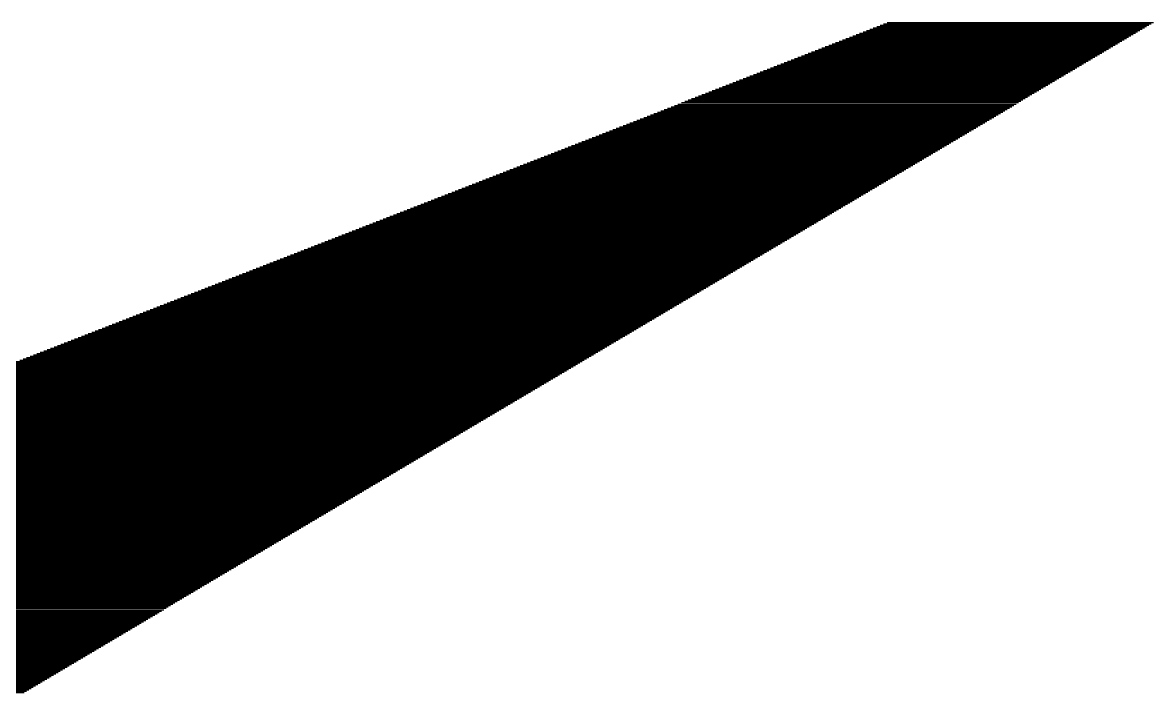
# Model space of a CAD drawing. Header units: inches. Extents: x 0 to 5400, y 0 to 3454.
# Drawn here: x 3396.79 to 3422.22, y 883.19 to 898.25 of the extents above; entities that cross this region are included whole.
import ezdxf

# ---------------------------------------------------------------- set-up
doc = ezdxf.new("R2010")
doc.units = ezdxf.units.IN
doc.header["$MEASUREMENT"] = 0
doc.layers.add('SHEET', color=4, linetype='Continuous')

msp = doc.modelspace()

# ---------------------------------------------------------------- linework, layer by layer
at = {"layer": 'SHEET', "color": 4, "linetype": 'Continuous', "flags": 128}
for points in [[(3416.074, 898.187), (3422.115, 898.187)], [(3416.151, 898.217), (3422.166, 898.217)], [(3416.228, 898.247), (3422.217, 898.247)], [(3415.381, 897.917), (3421.66, 897.917)], [(3415.458, 897.947), (3421.711, 897.947)], [(3415.535, 897.977), (3421.761, 897.977)], [(3415.612, 898.007), (3421.812, 898.007)], [(3415.689, 898.037), (3421.863, 898.037)], [(3415.766, 898.067), (3421.913, 898.067)], [(3415.843, 898.097), (3421.964, 898.097)], [(3415.92, 898.127), (3422.014, 898.127)], [(3415.997, 898.157), (3422.065, 898.157)], [(3414.764, 897.677), (3421.256, 897.677)], [(3414.841, 897.707), (3421.306, 897.707)], [(3414.918, 897.737), (3421.357, 897.737)], [(3414.995, 897.767), (3421.408, 897.767)], [(3415.072, 897.797), (3421.458, 897.797)], [(3415.149, 897.827), (3421.509, 897.827)], [(3415.227, 897.857), (3421.559, 897.857)], [(3415.304, 897.887), (3421.61, 897.887)], [(3414.071, 897.407), (3420.801, 897.407)], [(3414.148, 897.437), (3420.851, 897.437)], [(3414.225, 897.467), (3420.902, 897.467)], [(3414.302, 897.497), (3420.952, 897.497)], [(3414.379, 897.527), (3421.003, 897.527)], [(3414.456, 897.557), (3421.054, 897.557)], [(3414.533, 897.587), (3421.104, 897.587)], [(3414.61, 897.617), (3421.155, 897.617)], [(3414.687, 897.647), (3421.205, 897.647)], [(3413.454, 897.167), (3420.396, 897.167)], [(3413.531, 897.197), (3420.447, 897.197)], [(3413.608, 897.227), (3420.497, 897.227)], [(3413.685, 897.257), (3420.548, 897.257)], [(3413.762, 897.287), (3420.598, 897.287)], [(3413.839, 897.317), (3420.649, 897.317)], [(3413.916, 897.347), (3420.7, 897.347)], [(3413.993, 897.377), (3420.75, 897.377)], [(3412.76, 896.897), (3419.941, 896.897)], [(3412.837, 896.927), (3419.992, 896.927)], [(3412.914, 896.957), (3420.042, 896.957)], [(3412.992, 896.987), (3420.093, 896.987)], [(3413.069, 897.017), (3420.143, 897.017)], [(3413.146, 897.047), (3420.194, 897.047)], [(3413.223, 897.077), (3420.244, 897.077)], [(3413.3, 897.107), (3420.295, 897.107)], [(3413.377, 897.137), (3420.346, 897.137)], [(3412.144, 896.657), (3419.537, 896.657)], [(3412.221, 896.687), (3419.587, 896.687)], [(3412.298, 896.717), (3419.638, 896.717)], [(3412.375, 896.747), (3419.688, 896.747)], [(3412.452, 896.777), (3419.739, 896.777)], [(3412.529, 896.807), (3419.789, 896.807)], [(3412.606, 896.837), (3419.84, 896.837)], [(3412.683, 896.867), (3419.891, 896.867)], [(3411.527, 896.417), (3419.132, 896.417)], [(3411.604, 896.447), (3419.183, 896.447)], [(3411.681, 896.477), (3419.233, 896.477)], [(3411.758, 896.507), (3419.284, 896.507)], [(3411.836, 896.537), (3419.334, 896.537)], [(3411.913, 896.567), (3419.385, 896.567)], [(3411.99, 896.597), (3419.435, 896.597)], [(3412.067, 896.627), (3419.486, 896.627)], [(3410.834, 896.147), (3418.677, 896.147)], [(3410.911, 896.177), (3418.727, 896.177)], [(3410.988, 896.207), (3418.778, 896.207)], [(3411.065, 896.237), (3418.829, 896.237)], [(3411.142, 896.267), (3418.879, 896.267)], [(3411.219, 896.297), (3418.93, 896.297)], [(3411.296, 896.327), (3418.98, 896.327)], [(3411.373, 896.357), (3419.031, 896.357)], [(3411.45, 896.387), (3419.081, 896.387)], [(3410.217, 895.907), (3418.272, 895.907)], [(3410.294, 895.937), (3418.323, 895.937)], [(3410.371, 895.967), (3418.374, 895.967)], [(3410.448, 895.997), (3418.424, 895.997)], [(3410.525, 896.027), (3418.475, 896.027)], [(3410.602, 896.057), (3418.525, 896.057)], [(3410.679, 896.087), (3418.576, 896.087)], [(3410.757, 896.117), (3418.626, 896.117)], [(3409.523, 895.637), (3417.817, 895.637)], [(3409.601, 895.667), (3417.868, 895.667)], [(3409.678, 895.697), (3417.918, 895.697)], [(3409.755, 895.727), (3417.969, 895.727)], [(3409.832, 895.757), (3418.02, 895.757)], [(3409.909, 895.787), (3418.07, 895.787)], [(3409.986, 895.817), (3418.121, 895.817)], [(3410.063, 895.847), (3418.171, 895.847)], [(3410.14, 895.877), (3418.222, 895.877)], [(3408.907, 895.397), (3417.413, 895.397)], [(3408.984, 895.427), (3417.463, 895.427)], [(3409.061, 895.457), (3417.514, 895.457)], [(3409.138, 895.487), (3417.564, 895.487)], [(3409.215, 895.517), (3417.615, 895.517)], [(3409.292, 895.547), (3417.666, 895.547)], [(3409.369, 895.577), (3417.716, 895.577)], [(3409.446, 895.607), (3417.767, 895.607)], [(3408.213, 895.127), (3416.958, 895.127)], [(3408.29, 895.157), (3417.008, 895.157)], [(3408.367, 895.187), (3417.059, 895.187)], [(3408.444, 895.217), (3417.109, 895.217)], [(3408.522, 895.247), (3417.16, 895.247)], [(3408.599, 895.277), (3417.21, 895.277)], [(3408.676, 895.307), (3417.261, 895.307)], [(3408.753, 895.337), (3417.312, 895.337)], [(3408.83, 895.367), (3417.362, 895.367)], [(3407.597, 894.887), (3416.553, 894.887)], [(3407.674, 894.917), (3416.604, 894.917)], [(3407.751, 894.947), (3416.654, 894.947)], [(3407.828, 894.977), (3416.705, 894.977)], [(3407.905, 895.007), (3416.755, 895.007)], [(3407.982, 895.037), (3416.806, 895.037)], [(3408.059, 895.067), (3416.857, 895.067)], [(3408.136, 895.097), (3416.907, 895.097)], [(3406.903, 894.617), (3416.098, 894.617)], [(3406.98, 894.647), (3416.149, 894.647)], [(3407.057, 894.677), (3416.199, 894.677)], [(3407.134, 894.707), (3416.25, 894.707)], [(3407.211, 894.737), (3416.3, 894.737)], [(3407.288, 894.767), (3416.351, 894.767)], [(3407.366, 894.797), (3416.401, 894.797)], [(3407.443, 894.827), (3416.452, 894.827)], [(3407.52, 894.857), (3416.503, 894.857)], [(3406.287, 894.377), (3415.693, 894.377)], [(3406.364, 894.407), (3415.744, 894.407)], [(3406.441, 894.437), (3415.795, 894.437)], [(3406.518, 894.467), (3415.845, 894.467)], [(3406.595, 894.497), (3415.896, 894.497)], [(3406.672, 894.527), (3415.946, 894.527)], [(3406.749, 894.557), (3415.997, 894.557)], [(3406.826, 894.587), (3416.047, 894.587)], [(3405.593, 894.107), (3415.238, 894.107)], [(3405.67, 894.137), (3415.289, 894.137)], [(3405.747, 894.167), (3415.34, 894.167)], [(3405.824, 894.197), (3415.39, 894.197)], [(3405.901, 894.227), (3415.441, 894.227)], [(3405.978, 894.257), (3415.491, 894.257)], [(3406.055, 894.287), (3415.542, 894.287)], [(3406.132, 894.317), (3415.592, 894.317)], [(3406.209, 894.347), (3415.643, 894.347)], [(3404.976, 893.867), (3414.834, 893.867)], [(3405.053, 893.897), (3414.884, 893.897)], [(3405.131, 893.927), (3414.935, 893.927)], [(3405.208, 893.957), (3414.986, 893.957)], [(3405.285, 893.987), (3415.036, 893.987)], [(3405.362, 894.017), (3415.087, 894.017)], [(3405.439, 894.047), (3415.137, 894.047)], [(3405.516, 894.077), (3415.188, 894.077)], [(3404.283, 893.597), (3414.379, 893.597)], [(3404.36, 893.627), (3414.429, 893.627)], [(3404.437, 893.657), (3414.48, 893.657)], [(3404.514, 893.687), (3414.53, 893.687)], [(3404.591, 893.717), (3414.581, 893.717)], [(3404.668, 893.747), (3414.632, 893.747)], [(3404.745, 893.777), (3414.682, 893.777)], [(3404.822, 893.807), (3414.733, 893.807)], [(3404.899, 893.837), (3414.783, 893.837)], [(3403.666, 893.357), (3413.974, 893.357)], [(3403.743, 893.387), (3414.025, 893.387)], [(3403.82, 893.417), (3414.075, 893.417)], [(3403.897, 893.447), (3414.126, 893.447)], [(3403.974, 893.477), (3414.176, 893.477)], [(3404.052, 893.507), (3414.227, 893.507)], [(3404.129, 893.537), (3414.278, 893.537)], [(3404.206, 893.567), (3414.328, 893.567)], [(3402.973, 893.087), (3413.519, 893.087)], [(3403.05, 893.117), (3413.57, 893.117)], [(3403.127, 893.147), (3413.62, 893.147)], [(3403.204, 893.177), (3413.671, 893.177)], [(3403.281, 893.207), (3413.721, 893.207)], [(3403.358, 893.237), (3413.772, 893.237)], [(3403.435, 893.267), (3413.823, 893.267)], [(3403.512, 893.297), (3413.873, 893.297)], [(3403.589, 893.327), (3413.924, 893.327)], [(3402.356, 892.847), (3413.115, 892.847)], [(3402.433, 892.877), (3413.165, 892.877)], [(3402.51, 892.907), (3413.216, 892.907)], [(3402.587, 892.937), (3413.266, 892.937)], [(3402.664, 892.967), (3413.317, 892.967)], [(3402.741, 892.997), (3413.367, 892.997)], [(3402.818, 893.027), (3413.418, 893.027)], [(3402.896, 893.057), (3413.469, 893.057)], [(3401.662, 892.577), (3412.659, 892.577)], [(3401.739, 892.607), (3412.71, 892.607)], [(3401.817, 892.637), (3412.761, 892.637)], [(3401.894, 892.667), (3412.811, 892.667)], [(3401.971, 892.697), (3412.862, 892.697)], [(3402.048, 892.727), (3412.912, 892.727)], [(3402.125, 892.757), (3412.963, 892.757)], [(3402.202, 892.787), (3413.013, 892.787)], [(3402.279, 892.817), (3413.064, 892.817)], [(3401.046, 892.337), (3412.255, 892.337)], [(3401.123, 892.367), (3412.306, 892.367)], [(3401.2, 892.397), (3412.356, 892.397)], [(3401.277, 892.427), (3412.407, 892.427)], [(3401.354, 892.457), (3412.457, 892.457)], [(3401.431, 892.487), (3412.508, 892.487)], [(3401.508, 892.517), (3412.558, 892.517)], [(3401.585, 892.547), (3412.609, 892.547)], [(3400.352, 892.067), (3411.8, 892.067)], [(3400.429, 892.097), (3411.85, 892.097)], [(3400.506, 892.127), (3411.901, 892.127)], [(3400.583, 892.157), (3411.952, 892.157)], [(3400.661, 892.187), (3412.002, 892.187)], [(3400.738, 892.217), (3412.053, 892.217)], [(3400.815, 892.247), (3412.103, 892.247)], [(3400.892, 892.277), (3412.154, 892.277)], [(3400.969, 892.307), (3412.204, 892.307)], [(3399.736, 891.827), (3411.395, 891.827)], [(3399.813, 891.857), (3411.446, 891.857)], [(3399.89, 891.887), (3411.496, 891.887)], [(3399.967, 891.917), (3411.547, 891.917)], [(3400.044, 891.947), (3411.598, 891.947)], [(3400.121, 891.977), (3411.648, 891.977)], [(3400.198, 892.007), (3411.699, 892.007)], [(3400.275, 892.037), (3411.749, 892.037)], [(3399.119, 891.587), (3410.991, 891.587)], [(3399.196, 891.617), (3411.041, 891.617)], [(3399.273, 891.647), (3411.092, 891.647)], [(3399.35, 891.677), (3411.143, 891.677)], [(3399.427, 891.707), (3411.193, 891.707)], [(3399.504, 891.737), (3411.244, 891.737)], [(3399.582, 891.767), (3411.294, 891.767)], [(3399.659, 891.797), (3411.345, 891.797)], [(3398.426, 891.317), (3410.536, 891.317)], [(3398.503, 891.347), (3410.586, 891.347)], [(3398.58, 891.377), (3410.637, 891.377)], [(3398.657, 891.407), (3410.687, 891.407)], [(3398.734, 891.437), (3410.738, 891.437)], [(3398.811, 891.467), (3410.789, 891.467)], [(3398.888, 891.497), (3410.839, 891.497)], [(3398.965, 891.527), (3410.89, 891.527)], [(3399.042, 891.557), (3410.94, 891.557)], [(3397.809, 891.077), (3410.131, 891.077)], [(3397.886, 891.107), (3410.182, 891.107)], [(3397.963, 891.137), (3410.232, 891.137)], [(3398.04, 891.167), (3410.283, 891.167)], [(3398.117, 891.197), (3410.333, 891.197)], [(3398.194, 891.227), (3410.384, 891.227)], [(3398.271, 891.257), (3410.435, 891.257)], [(3398.348, 891.287), (3410.485, 891.287)], [(3397.115, 890.807), (3409.676, 890.807)], [(3397.192, 890.837), (3409.727, 890.837)], [(3397.269, 890.867), (3409.777, 890.867)], [(3397.347, 890.897), (3409.828, 890.897)], [(3397.424, 890.927), (3409.878, 890.927)], [(3397.501, 890.957), (3409.929, 890.957)], [(3397.578, 890.987), (3409.979, 890.987)], [(3397.655, 891.017), (3410.03, 891.017)], [(3397.732, 891.047), (3410.081, 891.047)], [(3396.499, 890.567), (3409.272, 890.567)], [(3396.576, 890.597), (3409.322, 890.597)], [(3396.653, 890.627), (3409.373, 890.627)], [(3396.73, 890.657), (3409.423, 890.657)], [(3396.807, 890.687), (3409.474, 890.687)], [(3396.884, 890.717), (3409.524, 890.717)], [(3396.961, 890.747), (3409.575, 890.747)], [(3397.038, 890.777), (3409.626, 890.777)], [(3395.805, 890.297), (3408.816, 890.297)], [(3395.882, 890.327), (3408.867, 890.327)], [(3395.959, 890.357), (3408.918, 890.357)], [(3396.036, 890.387), (3408.968, 890.387)], [(3396.113, 890.417), (3409.019, 890.417)], [(3396.191, 890.447), (3409.069, 890.447)], [(3396.268, 890.477), (3409.12, 890.477)], [(3396.345, 890.507), (3409.17, 890.507)], [(3396.422, 890.537), (3409.221, 890.537)], [(3395.189, 890.057), (3408.412, 890.057)], [(3395.266, 890.087), (3408.462, 890.087)], [(3395.343, 890.117), (3408.513, 890.117)], [(3395.42, 890.147), (3408.564, 890.147)], [(3395.497, 890.177), (3408.614, 890.177)], [(3395.574, 890.207), (3408.665, 890.207)], [(3395.651, 890.237), (3408.715, 890.237)], [(3395.728, 890.267), (3408.766, 890.267)], [(3394.495, 889.787), (3407.957, 889.787)], [(3394.572, 889.817), (3408.007, 889.817)], [(3394.649, 889.847), (3408.058, 889.847)], [(3394.726, 889.877), (3408.109, 889.877)], [(3394.803, 889.907), (3408.159, 889.907)], [(3394.88, 889.937), (3408.21, 889.937)], [(3394.957, 889.967), (3408.26, 889.967)], [(3395.034, 889.997), (3408.311, 889.997)], [(3395.112, 890.027), (3408.361, 890.027)], [(3393.878, 889.547), (3407.552, 889.547)], [(3393.956, 889.577), (3407.603, 889.577)], [(3394.033, 889.607), (3407.653, 889.607)], [(3394.11, 889.637), (3407.704, 889.637)], [(3394.187, 889.667), (3407.755, 889.667)], [(3394.264, 889.697), (3407.805, 889.697)], [(3394.341, 889.727), (3407.856, 889.727)], [(3394.418, 889.757), (3407.906, 889.757)], [(3393.185, 889.277), (3407.097, 889.277)], [(3393.262, 889.307), (3407.148, 889.307)], [(3393.339, 889.337), (3407.198, 889.337)], [(3393.416, 889.367), (3407.249, 889.367)], [(3393.493, 889.397), (3407.299, 889.397)], [(3393.57, 889.427), (3407.35, 889.427)], [(3393.647, 889.457), (3407.401, 889.457)], [(3393.724, 889.487), (3407.451, 889.487)], [(3393.801, 889.517), (3407.502, 889.517)], [(3392.568, 889.037), (3406.693, 889.037)], [(3392.645, 889.067), (3406.743, 889.067)], [(3392.722, 889.097), (3406.794, 889.097)], [(3392.799, 889.127), (3406.844, 889.127)], [(3392.877, 889.157), (3406.895, 889.157)], [(3392.954, 889.187), (3406.945, 889.187)], [(3393.031, 889.217), (3406.996, 889.217)], [(3393.108, 889.247), (3407.047, 889.247)], [(3391.875, 888.767), (3406.238, 888.767)], [(3391.952, 888.797), (3406.288, 888.797)], [(3392.029, 888.827), (3406.339, 888.827)], [(3392.106, 888.857), (3406.389, 888.857)], [(3392.183, 888.887), (3406.44, 888.887)], [(3392.26, 888.917), (3406.49, 888.917)], [(3392.337, 888.947), (3406.541, 888.947)], [(3392.414, 888.977), (3406.592, 888.977)], [(3392.491, 889.007), (3406.642, 889.007)], [(3391.258, 888.527), (3405.833, 888.527)], [(3391.335, 888.557), (3405.884, 888.557)], [(3391.412, 888.587), (3405.934, 888.587)], [(3391.489, 888.617), (3405.985, 888.617)], [(3391.566, 888.647), (3406.035, 888.647)], [(3391.643, 888.677), (3406.086, 888.677)], [(3391.721, 888.707), (3406.136, 888.707)], [(3391.798, 888.737), (3406.187, 888.737)], [(3390.564, 888.257), (3405.378, 888.257)], [(3390.642, 888.287), (3405.428, 888.287)], [(3390.719, 888.317), (3405.479, 888.317)], [(3390.796, 888.347), (3405.53, 888.347)], [(3390.873, 888.377), (3405.58, 888.377)], [(3390.95, 888.407), (3405.631, 888.407)], [(3391.027, 888.437), (3405.681, 888.437)], [(3391.104, 888.467), (3405.732, 888.467)], [(3391.181, 888.497), (3405.782, 888.497)], [(3389.948, 888.017), (3404.973, 888.017)], [(3390.025, 888.047), (3405.024, 888.047)], [(3390.102, 888.077), (3405.075, 888.077)], [(3390.179, 888.107), (3405.125, 888.107)], [(3390.256, 888.137), (3405.176, 888.137)], [(3390.333, 888.167), (3405.226, 888.167)], [(3390.41, 888.197), (3405.277, 888.197)], [(3390.487, 888.227), (3405.327, 888.227)], [(3389.254, 887.747), (3404.518, 887.747)], [(3389.331, 887.777), (3404.569, 887.777)], [(3389.408, 887.807), (3404.619, 887.807)], [(3389.486, 887.837), (3404.67, 887.837)], [(3389.563, 887.867), (3404.721, 887.867)], [(3389.64, 887.897), (3404.771, 887.897)], [(3389.717, 887.927), (3404.822, 887.927)], [(3389.794, 887.957), (3404.872, 887.957)], [(3389.871, 887.987), (3404.923, 887.987)], [(3388.638, 887.507), (3404.114, 887.507)], [(3388.715, 887.537), (3404.164, 887.537)], [(3388.792, 887.567), (3404.215, 887.567)], [(3388.869, 887.597), (3404.265, 887.597)], [(3388.946, 887.627), (3404.316, 887.627)], [(3389.023, 887.657), (3404.367, 887.657)], [(3389.1, 887.687), (3404.417, 887.687)], [(3389.177, 887.717), (3404.468, 887.717)], [(3387.944, 887.237), (3403.659, 887.237)], [(3388.021, 887.267), (3403.709, 887.267)], [(3388.098, 887.297), (3403.76, 887.297)], [(3388.175, 887.327), (3403.81, 887.327)], [(3388.252, 887.357), (3403.861, 887.357)], [(3388.329, 887.387), (3403.911, 887.387)], [(3388.407, 887.417), (3403.962, 887.417)], [(3388.484, 887.447), (3404.013, 887.447)], [(3388.561, 887.477), (3404.063, 887.477)], [(3387.328, 886.997), (3403.254, 886.997)], [(3387.405, 887.027), (3403.305, 887.027)], [(3387.482, 887.057), (3403.355, 887.057)], [(3387.559, 887.087), (3403.406, 887.087)], [(3387.636, 887.117), (3403.456, 887.117)], [(3387.713, 887.147), (3403.507, 887.147)], [(3387.79, 887.177), (3403.558, 887.177)], [(3387.867, 887.207), (3403.608, 887.207)], [(3386.711, 886.757), (3402.85, 886.757)], [(3386.788, 886.787), (3402.9, 886.787)], [(3386.865, 886.817), (3402.951, 886.817)], [(3386.942, 886.847), (3403.001, 886.847)], [(3387.019, 886.877), (3403.052, 886.877)], [(3387.096, 886.907), (3403.102, 886.907)], [(3387.173, 886.937), (3403.153, 886.937)], [(3387.251, 886.967), (3403.204, 886.967)], [(3386.017, 886.487), (3402.394, 886.487)], [(3386.094, 886.517), (3402.445, 886.517)], [(3386.172, 886.547), (3402.496, 886.547)], [(3386.249, 886.577), (3402.546, 886.577)], [(3386.326, 886.607), (3402.597, 886.607)], [(3386.403, 886.637), (3402.647, 886.637)], [(3386.48, 886.667), (3402.698, 886.667)], [(3386.557, 886.697), (3402.748, 886.697)], [(3386.634, 886.727), (3402.799, 886.727)], [(3385.401, 886.247), (3401.99, 886.247)], [(3385.478, 886.277), (3402.041, 886.277)], [(3385.555, 886.307), (3402.091, 886.307)], [(3385.632, 886.337), (3402.142, 886.337)], [(3385.709, 886.367), (3402.192, 886.367)], [(3385.786, 886.397), (3402.243, 886.397)], [(3385.863, 886.427), (3402.293, 886.427)], [(3385.94, 886.457), (3402.344, 886.457)], [(3384.707, 885.977), (3401.535, 885.977)], [(3384.784, 886.007), (3401.585, 886.007)], [(3384.861, 886.037), (3401.636, 886.037)], [(3384.938, 886.067), (3401.687, 886.067)], [(3385.016, 886.097), (3401.737, 886.097)], [(3385.093, 886.127), (3401.788, 886.127)], [(3385.17, 886.157), (3401.838, 886.157)], [(3385.247, 886.187), (3401.889, 886.187)], [(3385.324, 886.217), (3401.939, 886.217)], [(3384.091, 885.737), (3401.13, 885.737)], [(3384.168, 885.767), (3401.181, 885.767)], [(3384.245, 885.797), (3401.231, 885.797)], [(3384.322, 885.827), (3401.282, 885.827)], [(3384.399, 885.857), (3401.333, 885.857)], [(3384.476, 885.887), (3401.383, 885.887)], [(3384.553, 885.917), (3401.434, 885.917)], [(3384.63, 885.947), (3401.484, 885.947)], [(3383.397, 885.467), (3400.675, 885.467)], [(3383.474, 885.497), (3400.726, 885.497)], [(3383.551, 885.527), (3400.776, 885.527)], [(3383.628, 885.557), (3400.827, 885.557)], [(3383.705, 885.587), (3400.878, 885.587)], [(3383.782, 885.617), (3400.928, 885.617)], [(3383.859, 885.647), (3400.979, 885.647)], [(3383.937, 885.677), (3401.029, 885.677)], [(3384.014, 885.707), (3401.08, 885.707)], [(3382.781, 885.227), (3400.271, 885.227)], [(3382.858, 885.257), (3400.321, 885.257)], [(3382.935, 885.287), (3400.372, 885.287)], [(3383.012, 885.317), (3400.422, 885.317)], [(3383.089, 885.347), (3400.473, 885.347)], [(3383.166, 885.377), (3400.524, 885.377)], [(3383.243, 885.407), (3400.574, 885.407)], [(3383.32, 885.437), (3400.625, 885.437)], [(3382.087, 884.957), (3399.816, 884.957)], [(3382.164, 884.987), (3399.866, 884.987)], [(3382.241, 885.017), (3399.917, 885.017)], [(3382.318, 885.047), (3399.967, 885.047)], [(3382.395, 885.077), (3400.018, 885.077)], [(3382.472, 885.107), (3400.068, 885.107)], [(3382.549, 885.137), (3400.119, 885.137)], [(3382.626, 885.167), (3400.17, 885.167)], [(3382.703, 885.197), (3400.22, 885.197)], [(3381.47, 884.717), (3399.411, 884.717)], [(3381.547, 884.747), (3399.462, 884.747)], [(3381.624, 884.777), (3399.512, 884.777)], [(3381.702, 884.807), (3399.563, 884.807)], [(3381.779, 884.837), (3399.613, 884.837)], [(3381.856, 884.867), (3399.664, 884.867)], [(3381.933, 884.897), (3399.714, 884.897)], [(3382.01, 884.927), (3399.765, 884.927)], [(3380.777, 884.447), (3398.956, 884.447)], [(3380.854, 884.477), (3399.007, 884.477)], [(3380.931, 884.507), (3399.057, 884.507)], [(3381.008, 884.537), (3399.108, 884.537)], [(3381.085, 884.567), (3399.158, 884.567)], [(3381.162, 884.597), (3399.209, 884.597)], [(3381.239, 884.627), (3399.259, 884.627)], [(3381.316, 884.657), (3399.31, 884.657)], [(3381.393, 884.687), (3399.361, 884.687)], [(3380.16, 884.207), (3398.551, 884.207)], [(3380.237, 884.237), (3398.602, 884.237)], [(3380.314, 884.267), (3398.653, 884.267)], [(3380.391, 884.297), (3398.703, 884.297)], [(3380.468, 884.327), (3398.754, 884.327)], [(3380.546, 884.357), (3398.804, 884.357)], [(3380.623, 884.387), (3398.855, 884.387)], [(3380.7, 884.417), (3398.905, 884.417)], [(3379.467, 883.937), (3398.096, 883.937)], [(3379.544, 883.967), (3398.147, 883.967)], [(3379.621, 883.997), (3398.197, 883.997)], [(3379.698, 884.027), (3398.248, 884.027)], [(3379.775, 884.057), (3398.299, 884.057)], [(3379.852, 884.087), (3398.349, 884.087)], [(3379.929, 884.117), (3398.4, 884.117)], [(3380.006, 884.147), (3398.45, 884.147)], [(3380.083, 884.177), (3398.501, 884.177)], [(3378.85, 883.697), (3397.692, 883.697)], [(3378.927, 883.727), (3397.742, 883.727)], [(3379.004, 883.757), (3397.793, 883.757)], [(3379.081, 883.787), (3397.844, 883.787)], [(3379.158, 883.817), (3397.894, 883.817)], [(3379.235, 883.847), (3397.945, 883.847)], [(3379.312, 883.877), (3397.995, 883.877)], [(3379.389, 883.907), (3398.046, 883.907)], [(3378.156, 883.427), (3397.237, 883.427)], [(3378.233, 883.457), (3397.287, 883.457)], [(3378.311, 883.487), (3397.338, 883.487)], [(3378.388, 883.517), (3397.388, 883.517)], [(3378.465, 883.547), (3397.439, 883.547)], [(3378.542, 883.577), (3397.49, 883.577)], [(3378.619, 883.607), (3397.54, 883.607)], [(3378.696, 883.637), (3397.591, 883.637)], [(3378.773, 883.667), (3397.641, 883.667)], [(3377.54, 883.187), (3396.832, 883.187)], [(3377.617, 883.217), (3396.883, 883.217)], [(3377.694, 883.247), (3396.933, 883.247)], [(3377.771, 883.277), (3396.984, 883.277)], [(3377.848, 883.307), (3397.034, 883.307)], [(3377.925, 883.337), (3397.085, 883.337)], [(3378.002, 883.367), (3397.136, 883.367)], [(3378.079, 883.397), (3397.186, 883.397)]]:
    msp.add_lwpolyline(points, dxfattribs=at)

doc.saveas('drawing.dxf')
